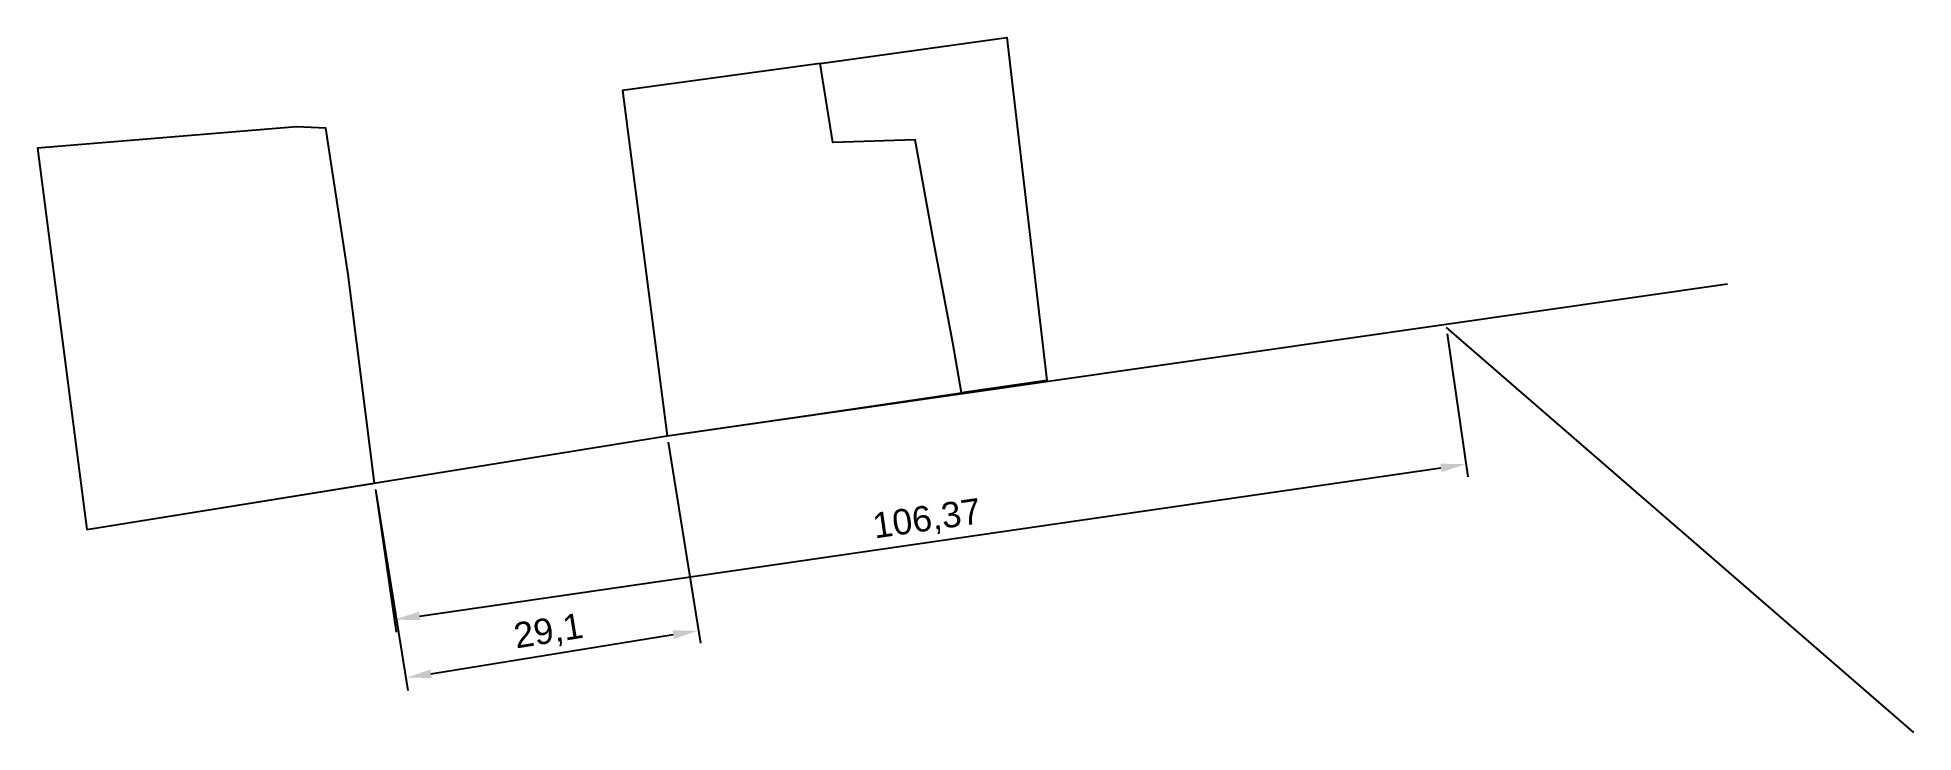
# Model space of a CAD drawing. Header units: millimetres. Extents: x 603226 to 603411, y 1301389 to 1301457.
import ezdxf

# ---------------------------------------------------------------- set-up
doc = ezdxf.new("R2010")
doc.units = ezdxf.units.MM
doc.styles.get("Standard").update_dxf_attribs({"font": 'arial.ttf'})
doc.dimstyles.new('ISO-25', dxfattribs={"dimtxt": 2.5, "dimasz": 2.5, "dimexe": 1.25, "dimexo": 0.625, "dimtad": 1, "dimtxsty": 'Standard', "dimcen": 2.5, "dimadec": 0, "dimazin": 0, "dimtfac": 1, "dimtmove": 0, "dimatfit": 3, "dimfxl": 1, "dimarcsym": 0})

# ---------------------------------------------------------------- blocks, each defined once
blk = doc.blocks.new('*D5')
at = {"color": 0, "lineweight": -2, "transparency": 16777216}
for p, q in [((603288.23, 1301417.37), (603291.42, 1301397.61)), ((603259.5, 1301412.73), (603262.69, 1301392.97)), ((603264.95, 1301394.61), (603288.75, 1301398.45))]:
    blk.add_line(p, q, dxfattribs=at)
at = {"color": 0, "transparency": 16777216}
for points in [[(603288.68, 1301398.86), (603288.82, 1301398.04), (603291.22, 1301398.85)], [(603264.89, 1301395.02), (603265.02, 1301394.2), (603262.49, 1301394.21)]]:
    blk.add_solid(points, dxfattribs=at)
at = {"layer": 'Defpoints', "color": 0, "transparency": 16777216}
for p in [(603288.13, 1301417.99), (603259.4, 1301413.35), (603291.22, 1301398.85)]:
    blk.add_point(p, dxfattribs=at)
at = {"color": 0, "transparency": 16777216, "insert": (603276.51, 1301398.63), "char_height": 2.5, "attachment_point": 5, "rotation": 9.1698}
blk.add_mtext('29,1', dxfattribs=at)
blk = doc.blocks.new('*D6')
at = {"color": 0, "lineweight": -2, "transparency": 16777216}
for p, q in [((603364.75, 1301428.01), (603366.79, 1301413.96)), ((603263.82, 1301400.28), (603364.14, 1301414.84)), ((603259.49, 1301412.73), (603261.52, 1301398.69))]:
    blk.add_line(p, q, dxfattribs=at)
at = {"color": 0, "transparency": 16777216}
for points in [[(603364.08, 1301415.25), (603364.2, 1301414.43), (603366.61, 1301415.2)], [(603263.76, 1301400.7), (603263.88, 1301399.87), (603261.34, 1301399.93)]]:
    blk.add_solid(points, dxfattribs=at)
at = {"layer": 'Defpoints', "color": 0, "transparency": 16777216}
for p in [(603364.66, 1301428.63), (603366.61, 1301415.2), (603259.4, 1301413.35)]:
    blk.add_point(p, dxfattribs=at)
at = {"color": 0, "transparency": 16777216, "insert": (603313.67, 1301409.67), "char_height": 2.5, "attachment_point": 5, "rotation": 8.256}
blk.add_mtext('106,37', dxfattribs=at)

msp = doc.modelspace()

# ---------------------------------------------------------------- linework, layer by layer
for points in [[(603325.433, 1301423.43), (603317.043, 1301422.226), (603316.19, 1301427.131), (603314.235, 1301437.532), (603312.506, 1301447.079), (603304.401, 1301446.813), (603303.181, 1301454.595), (603321.509, 1301457.144)], [(603317.043, 1301422.226), (603316.19, 1301427.131), (603314.235, 1301437.532), (603312.506, 1301447.079), (603304.401, 1301446.813), (603303.181, 1301454.595), (603283.747, 1301451.949), (603288.129, 1301417.989), (603302.662, 1301420.076)], [(603231.135, 1301408.789), (603259.396, 1301413.351), (603256.8, 1301433.862), (603254.617, 1301448.231), (603251.748, 1301448.352), (603226.307, 1301446.252)]]:
    msp.add_lwpolyline(points, close=True)
for points in [[(603288.129, 1301417.989), (603392.265, 1301432.944)], [(603364.662, 1301428.625), (603410.547, 1301388.83)], [(603231.135, 1301408.789), (603288.129, 1301417.989)]]:
    msp.add_lwpolyline(points)

# ---------------------------------------------------------------- dimensions: what is measured, and where the dimension line sits
for p2, distance, picture, middle in [((603364.662, 1301428.625), -13.566, '*D6', (603313.672, 1301409.668)), ((603288.129, 1301417.989), -19.39, '*D5', (603276.513, 1301398.628))]:
    dim = msp.add_aligned_dim(p1=(603259.396, 1301413.351), p2=p2, distance=distance, dimstyle='ISO-25')
    dim.commit()
    dim.dimension.update_dxf_attribs({"geometry": picture, "text_midpoint": middle})

doc.saveas('drawing.dxf')
